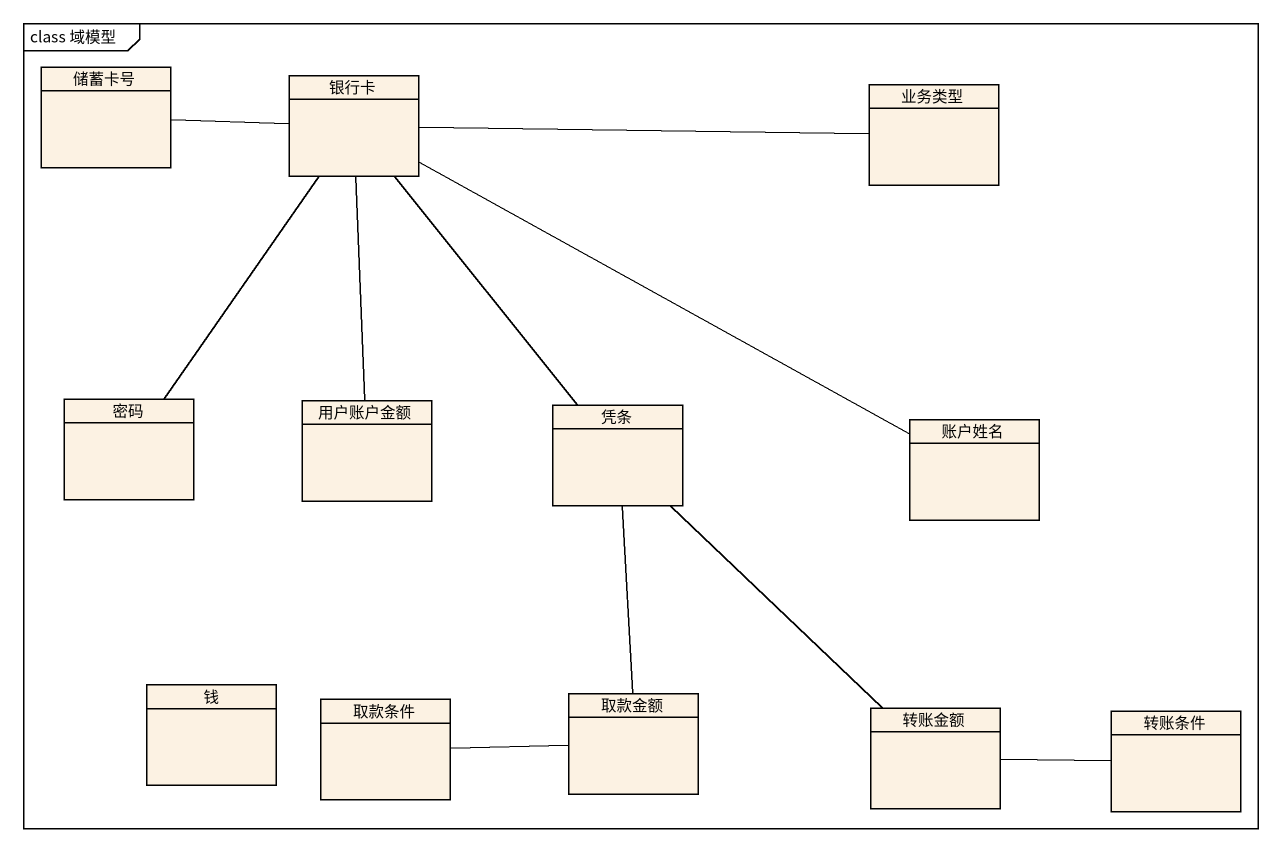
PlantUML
@startuml
mainframe class 域模型
hide circle
hide empty members
class 储蓄卡号
class 银行卡
class 业务类型
class 密码
class 用户账户金额
class 凭条
class 账户姓名
class 钱
class 取款条件
class 取款金额
class 转账金额
class 转账条件
储蓄卡号 -right- 银行卡
银行卡 -right- 业务类型
银行卡 -- 密码
银行卡 -- 用户账户金额
银行卡 -- 凭条
凭条 -- 取款金额
账户姓名 -left- 银行卡
取款条件 -right- 取款金额
转账金额 -up- 凭条
转账条件 -left- 转账金额
@enduml
